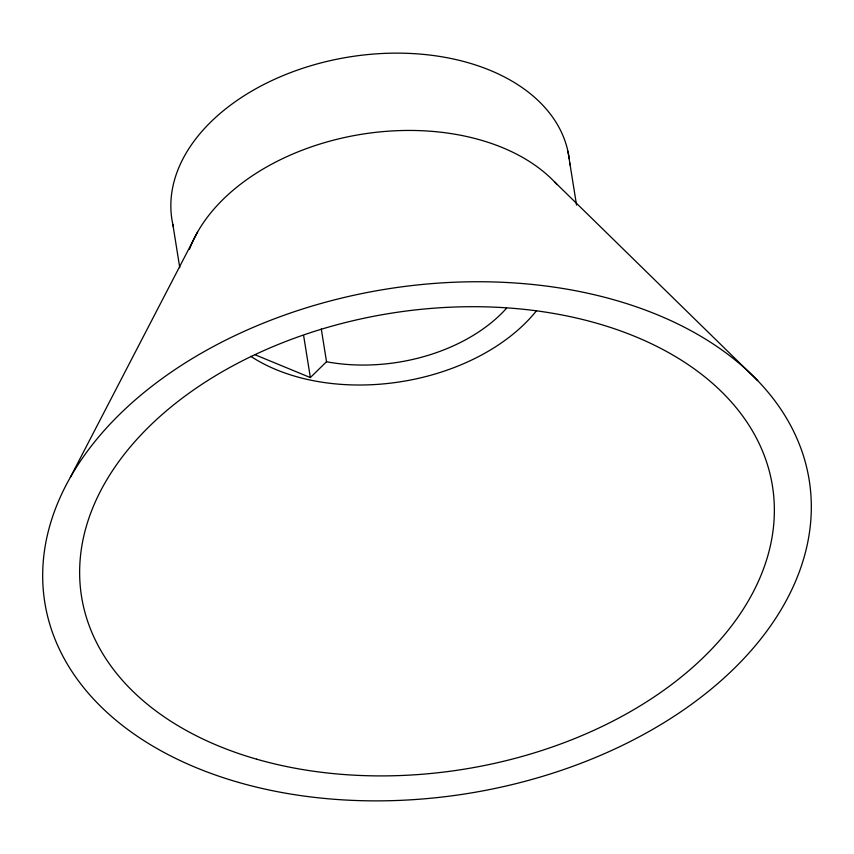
<?xml version="1.0" encoding="UTF-8"?>
<svg xmlns="http://www.w3.org/2000/svg" width="854" height="854" viewBox="0 0 854 854"><rect width="100%" height="100%" fill="white"/><g stroke="black" fill="none" stroke-linecap="round" stroke-linejoin="round"><path stroke-width="1.28" d="M70.327 477.375L197.584 232.021M254.93 354.709L310.365 377.575L326.527 361.701L321.285 328.939M326.527 361.701L327.722 361.979A148.874 98.253 -9.1 0 0 506.582 308.209M554.481 181.795L757.69 380.638M567.942 151.35L576.546 205.067M303.64 335.654L310.365 377.575M172.85 224.474L179.778 267.718M569.618 162.388A200.978 132.648 -9.1 0 1 569.799 164.865M173.415 226.897A200.978 132.648 -9.1 0 1 345.859 57.528A200.978 132.648 -9.1 0 1 569.212 158.684M189.46 249.357A200.978 132.648 -9.1 0 1 357.121 135.028A200.978 132.648 -9.1 0 1 557.075 184.592M536.6 310.6A178.646 117.905 -9.1 0 1 250.724 356.299M238.533 782.381A387.065 255.463 -9.1 0 0 811.3 504.095A387.065 255.463 -9.1 0 0 231.167 337.437A387.065 255.463 -9.1 0 0 238.533 782.381M256.659 759.195A349.852 230.9 -9.1 0 0 774.343 507.671A349.852 230.9 -9.1 0 0 249.998 357.036A349.852 230.9 -9.1 0 0 256.659 759.195"/></g></svg>
